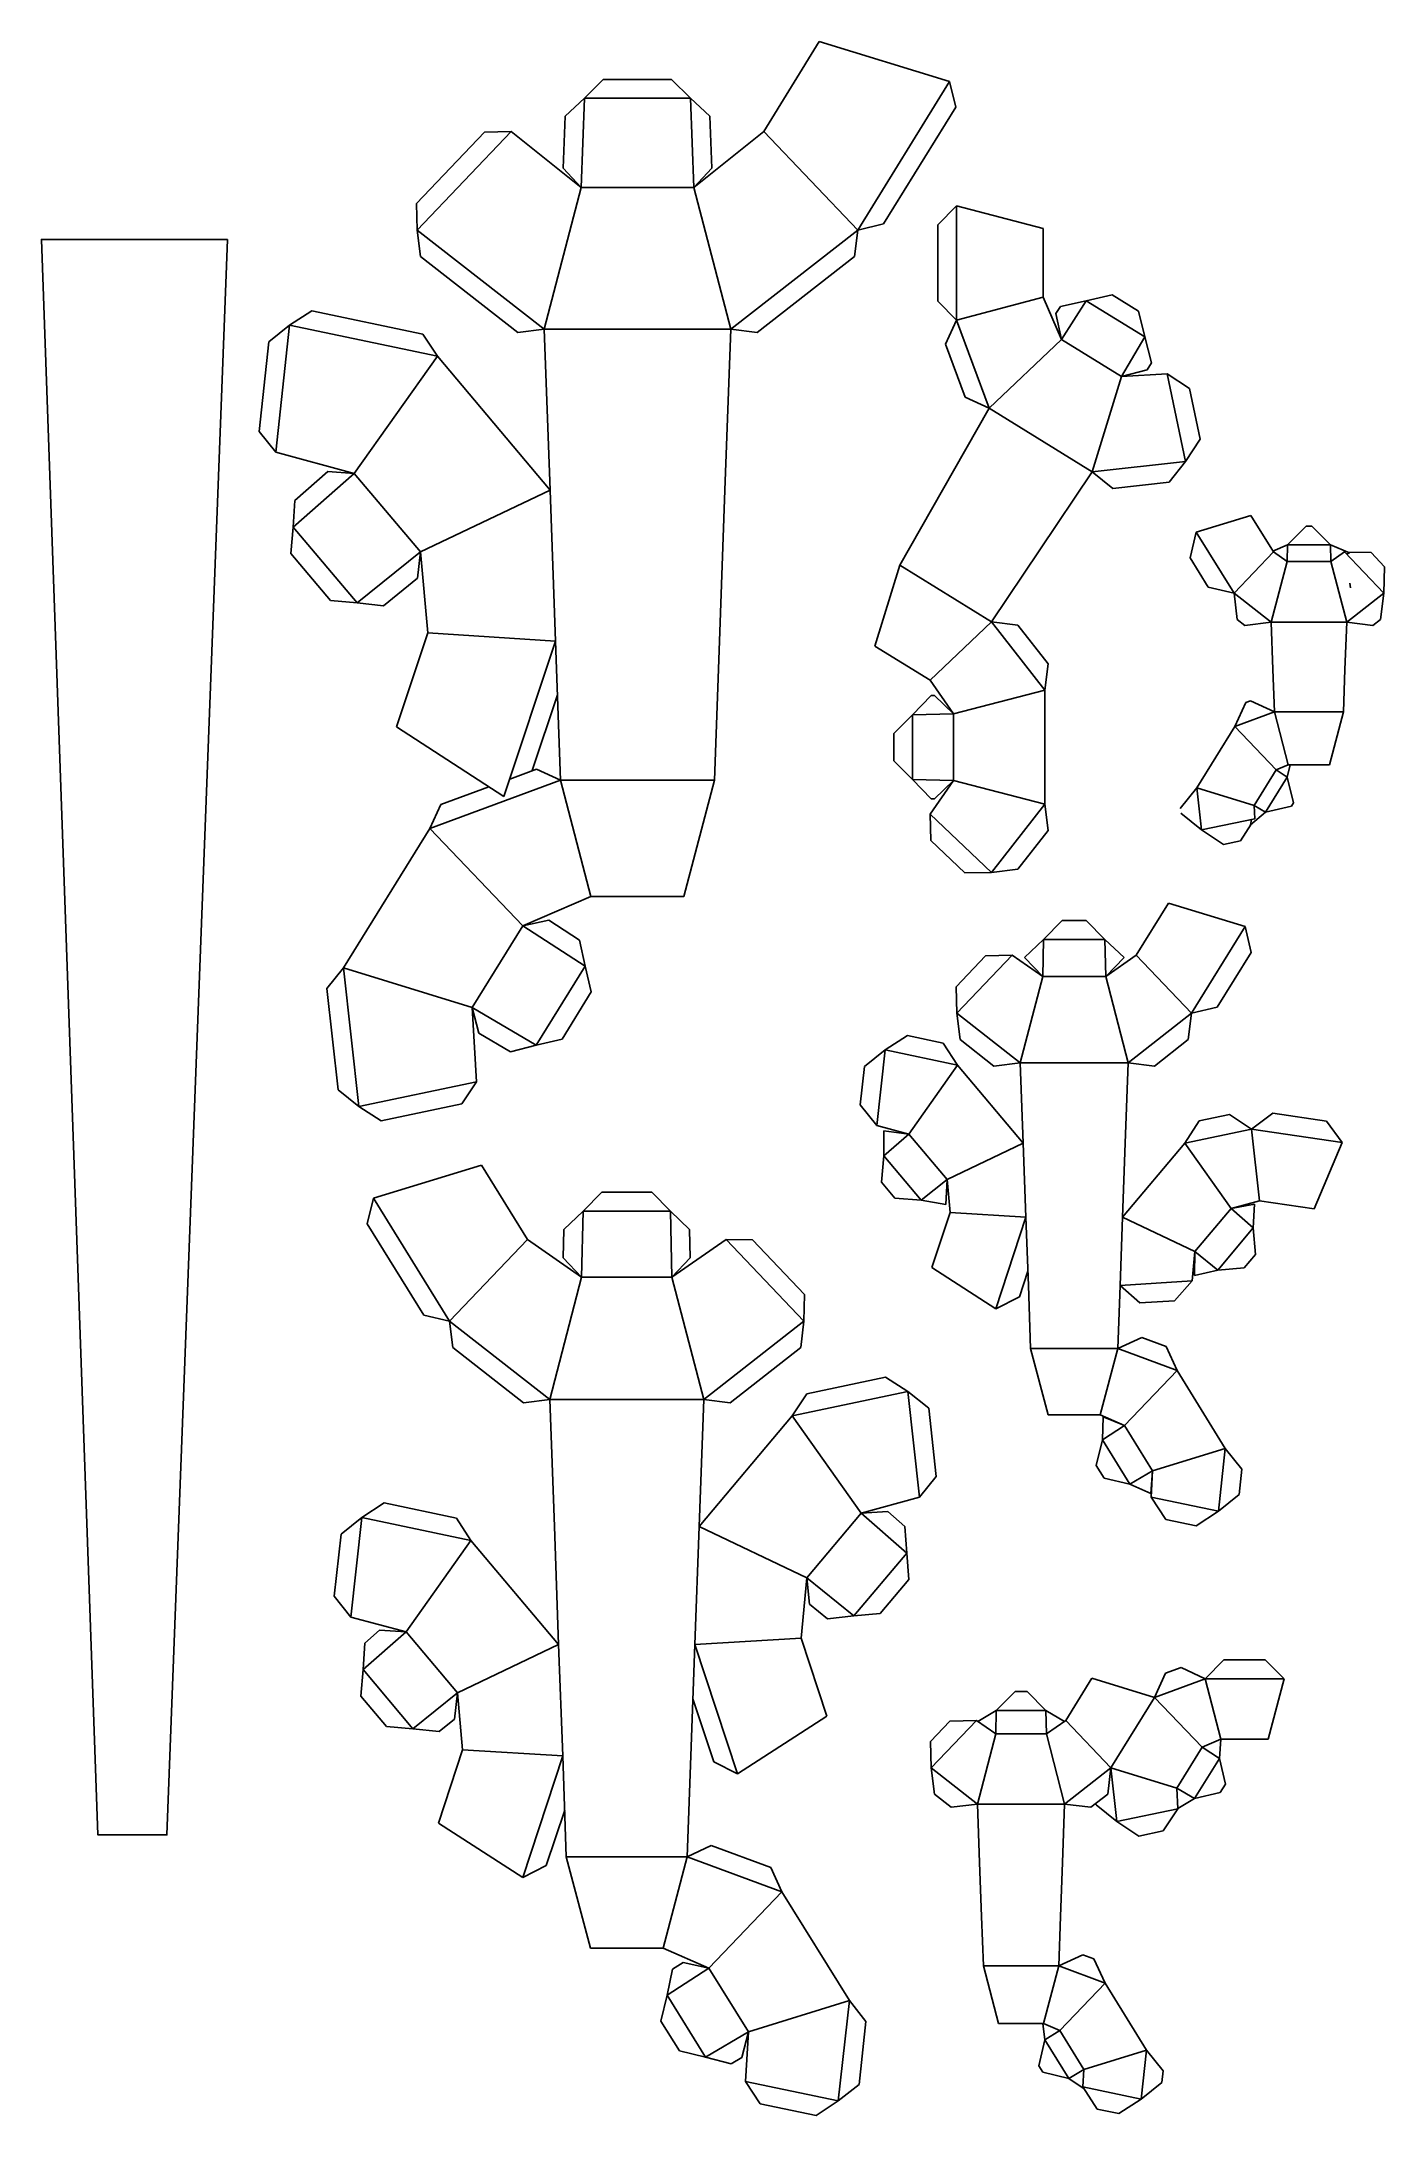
# Model space of a CAD drawing. Header units: millimetres. Extents: x 51 to 181, y 5 to 205.
import ezdxf

# ---------------------------------------------------------------- set-up
doc = ezdxf.new("R2010")
doc.units = ezdxf.units.MM
doc.header["$MEASUREMENT"] = 0
doc.layers.add('CutLine', color=7, linetype='Continuous', lineweight=0)
doc.layers.add('MountainLine', color=7, linetype='Continuous', lineweight=0)

msp = doc.modelspace()

# ---------------------------------------------------------------- linework, layer by layer
at = {"layer": 'CutLine', "color": 8, "lineweight": 25, "true_color": 0x808080}
for p, q in [((126.14, 205.24), (120.78, 196.56)), ((138.71, 201.39), (126.14, 205.24)), ((103.49, 199.77), (105.3, 201.58)), ((105.3, 201.58), (111.89, 201.58)), ((111.89, 201.58), (113.7, 199.77)), ((138.71, 201.39), (139.3, 198.9)), ((101.61, 198.04), (103.49, 199.77)), ((113.7, 199.77), (115.58, 198.04)), ((139.3, 198.9), (132.33, 187.62)), ((87.29, 189.59), (93.85, 196.49)), ((93.85, 196.49), (96.41, 196.56)), ((103.15, 191.13), (96.41, 196.56)), ((101.41, 193.01), (101.61, 198.04)), ((120.78, 196.56), (114.04, 191.13)), ((115.58, 198.04), (115.78, 193.01)), ((103.15, 191.13), (101.41, 193.01)), ((115.78, 193.01), (114.04, 191.13)), ((87.35, 187.03), (87.29, 189.59)), ((137.58, 187.55), (139.39, 189.36)), ((147.73, 187.17), (139.39, 189.36)), ((87.66, 184.49), (87.35, 187.03)), ((129.84, 187.03), (129.53, 184.49)), ((132.33, 187.62), (129.84, 187.03)), ((137.58, 180.16), (137.58, 187.55)), ((147.73, 180.54), (147.73, 187.17)), ((97.05, 177.15), (87.66, 184.49)), ((129.53, 184.49), (120.14, 177.15)), ((149.49, 176.48), (147.73, 180.54)), ((151.9, 180.19), (154.39, 180.78)), ((154.39, 180.78), (156.95, 179.2)), ((75.02, 177.85), (77.17, 179.25)), ((77.17, 179.25), (87.89, 176.99)), ((139.39, 178.35), (137.58, 180.16)), ((138.32, 176.03), (139.39, 178.35)), ((148.96, 178.98), (149.4, 179.66)), ((149.49, 176.48), (148.96, 178.98)), ((149.4, 179.66), (151.9, 180.19)), ((156.95, 179.2), (157.54, 176.71)), ((72.09, 167.58), (73.03, 176.25)), ((73.03, 176.25), (75.02, 177.85)), ((87.89, 176.99), (89.29, 174.85)), ((99.6, 177.46), (97.05, 177.15)), ((99.6, 177.46), (100.16, 161.93)), ((117.03, 161.93), (117.6, 177.46)), ((120.14, 177.15), (117.6, 177.46)), ((157.54, 176.71), (158.18, 174.23)), ((100.16, 161.93), (89.29, 174.85)), ((140.21, 170.9), (138.32, 176.03)), ((158.18, 174.23), (157.77, 173.54)), ((157.77, 173.54), (155.29, 172.89)), ((159.71, 173.14), (155.29, 172.89)), ((159.71, 173.14), (161.86, 171.73)), ((142.53, 169.83), (140.21, 170.9)), ((161.86, 171.73), (162.88, 166.84)), ((142.53, 169.83), (138.04, 161.93)), ((73.7, 165.58), (72.09, 167.58)), ((162.88, 166.84), (161.48, 164.69)), ((73.7, 165.58), (81.27, 163.54)), ((161.48, 164.69), (159.88, 162.69)), ((75.54, 160.92), (78.72, 163.71)), ((78.72, 163.71), (81.27, 163.54)), ((147.4, 156.15), (152.45, 163.7)), ((154.45, 162.1), (152.45, 163.7)), ((159.88, 162.69), (154.45, 162.1)), ((75.38, 158.36), (75.54, 160.92)), ((116.51, 147.36), (117.03, 161.93)), ((138.04, 161.93), (133.9, 154.67)), ((75.16, 155.81), (75.38, 158.36)), ((167.76, 159.49), (162.5, 157.88)), ((169.95, 155.96), (167.76, 159.49)), ((171.3, 156.64), (173.11, 158.46)), ((173.11, 158.46), (173.65, 158.46)), ((173.65, 158.46), (175.46, 156.64)), ((161.91, 155.39), (162.5, 157.88)), ((169.89, 156.05), (171.3, 156.64)), ((175.46, 156.64), (177.28, 155.88)), ((78.99, 151.26), (75.16, 155.81)), ((87.65, 155.96), (87.38, 153.42)), ((87.65, 155.96), (88.37, 148.15)), ((133.9, 154.67), (131.51, 146.87)), ((142.75, 149.2), (147.4, 156.15)), ((163.66, 152.56), (161.91, 155.39)), ((171.27, 155.04), (169.95, 155.96)), ((176.81, 155.96), (175.49, 155.04)), ((177.28, 155.88), (177.01, 155.75)), ((177.12, 155.95), (179.37, 155.89)), ((179.37, 155.89), (180.67, 154.53)), ((180.67, 154.53), (180.61, 151.97)), ((87.38, 153.42), (84.09, 150.77)), ((166.16, 151.97), (163.66, 152.56)), ((177.39, 152.48), (177.34, 152.95)), ((81.54, 151.04), (78.99, 151.26)), ((84.09, 150.77), (81.54, 151.04)), ((166.47, 149.43), (166.16, 151.97)), ((180.61, 151.97), (180.29, 149.43)), ((142.75, 149.2), (145.29, 148.89)), ((145.29, 148.89), (148.21, 145.16)), ((167.2, 148.85), (166.47, 149.43)), ((169.74, 149.17), (167.2, 148.85)), ((169.74, 149.17), (169.91, 144.62)), ((176.85, 144.62), (177.02, 149.17)), ((179.56, 148.85), (177.02, 149.17)), ((180.29, 149.43), (179.56, 148.85)), ((88.37, 148.15), (85.36, 139.07)), ((100.68, 147.36), (101.17, 133.92)), ((116.02, 133.92), (116.51, 147.36)), ((131.51, 146.87), (136.84, 143.58)), ((148.21, 145.16), (147.9, 142.62)), ((169.91, 144.62), (170.05, 140.53)), ((176.71, 140.53), (176.85, 144.62)), ((100.87, 142.17), (98.44, 134.85)), ((136.84, 143.58), (139.1, 140.33)), ((147.9, 131.62), (147.9, 142.62)), ((133.33, 138.44), (135.14, 140.25)), ((135.14, 140.25), (136.92, 142.1)), ((136.92, 142.1), (137.25, 142.1)), ((137.25, 142.1), (139.1, 140.33)), ((166.22, 139.11), (167.29, 141.43)), ((167.29, 141.43), (167.73, 141.6)), ((167.73, 141.6), (170.05, 140.53)), ((175.37, 135.42), (176.71, 140.53)), ((85.36, 139.07), (95.7, 132.34)), ((133.33, 135.8), (133.33, 138.44)), ((166.22, 139.11), (162.56, 133.2)), ((96.27, 134.04), (98.84, 134.99)), ((98.84, 134.99), (101.17, 133.92)), ((135.14, 133.99), (133.33, 135.8)), ((170.22, 134.92), (171.39, 135.42)), ((171.58, 135.42), (171.29, 134.22)), ((171.29, 134.22), (171.88, 131.73)), ((171.39, 135.42), (175.37, 135.42)), ((89.62, 131.59), (94.24, 133.29)), ((113.08, 122.71), (116.02, 133.92)), ((136.92, 132.14), (135.14, 133.99)), ((139.1, 133.9), (136.84, 130.66)), ((139.1, 133.9), (137.25, 132.13)), ((160.96, 131.2), (162.56, 133.2)), ((88.55, 129.27), (89.62, 131.59)), ((136.9, 128.1), (136.84, 130.66)), ((137.25, 132.13), (136.92, 132.14)), ((147.9, 131.62), (148.21, 129.08)), ((163.01, 129.13), (161.01, 130.73)), ((169.2, 130.84), (167.74, 129.6)), ((167.74, 129.6), (167.84, 130.14)), ((168.17, 130.21), (168.1, 131.49)), ((171.7, 131.43), (169.2, 130.84)), ((171.88, 131.73), (171.7, 131.43)), ((88.55, 129.27), (80.23, 115.81)), ((148.21, 129.08), (145.29, 125.35)), ((165.15, 127.73), (163.01, 129.13)), ((167.82, 129.68), (166.77, 128.07)), ((140.19, 124.97), (136.9, 128.1)), ((166.77, 128.07), (165.15, 127.73)), ((142.75, 125.03), (140.19, 124.97)), ((145.29, 125.35), (142.75, 125.03)), ((97.54, 119.87), (104.11, 122.71)), ((104.11, 122.71), (113.08, 122.71)), ((97.54, 119.87), (100.04, 120.4)), ((100.04, 120.4), (103.01, 118.47)), ((147.77, 118.56), (149.58, 120.37)), ((149.58, 120.37), (151.88, 120.37)), ((151.88, 120.37), (153.69, 118.56)), ((159.83, 122.05), (156.72, 117.02)), ((167.22, 119.79), (159.83, 122.05)), ((103.01, 118.47), (103.55, 115.97)), ((145.92, 116.8), (147.77, 118.56)), ((153.69, 118.56), (155.54, 116.8)), ((167.22, 119.79), (167.81, 117.3)), ((139.35, 113.98), (142.18, 116.96)), ((142.18, 116.96), (144.74, 117.02)), ((147.69, 114.97), (144.74, 117.02)), ((147.69, 114.97), (145.92, 116.8)), ((156.72, 117.02), (153.77, 114.97)), ((155.54, 116.8), (153.77, 114.97)), ((167.81, 117.3), (164.54, 112.01)), ((78.63, 113.81), (80.23, 115.81)), ((103.55, 115.97), (104.13, 113.48)), ((79.71, 104.04), (78.63, 113.81)), ((104.13, 113.48), (101.32, 108.93)), ((139.41, 111.42), (139.35, 113.98)), ((93.3, 109.49), (92.65, 111.97)), ((93.05, 104.82), (92.65, 111.97)), ((139.72, 108.88), (139.41, 111.42)), ((162.05, 111.42), (161.74, 108.88)), ((164.54, 112.01), (162.05, 111.42)), ((96.35, 107.7), (93.3, 109.49)), ((98.83, 108.34), (96.35, 107.7)), ((101.32, 108.93), (98.83, 108.34)), ((132.49, 107.88), (134.64, 109.28)), ((134.64, 109.28), (138.08, 108.55)), ((138.08, 108.55), (139.48, 106.41)), ((142.99, 106.33), (139.72, 108.88)), ((161.74, 108.88), (158.47, 106.33)), ((130.08, 102.59), (130.49, 106.28)), ((130.49, 106.28), (132.49, 107.88)), ((145.81, 98.88), (139.48, 106.41)), ((145.53, 106.64), (142.99, 106.33)), ((145.53, 106.64), (145.81, 98.88)), ((155.65, 98.88), (155.93, 106.64)), ((158.47, 106.33), (155.93, 106.64)), ((93.05, 104.82), (91.65, 102.67)), ((81.71, 102.44), (79.71, 104.04)), ((83.85, 101.04), (81.71, 102.44)), ((91.65, 102.67), (83.85, 101.04)), ((131.68, 100.59), (130.08, 102.59)), ((131.68, 100.59), (134.76, 99.76)), ((161.39, 98.88), (162.79, 101.03)), ((162.79, 101.03), (165.7, 101.64)), ((165.7, 101.64), (167.85, 100.24)), ((167.85, 100.24), (169.9, 101.77)), ((169.9, 101.77), (175.07, 101.01)), ((175.07, 101.01), (176.6, 98.96)), ((132.37, 97.66), (132.37, 100.07)), ((132.37, 100.07), (134.76, 99.76)), ((155.39, 91.75), (155.65, 98.88)), ((161.39, 98.88), (155.39, 91.75)), ((173.87, 92.55), (176.6, 98.96)), ((93.55, 96.77), (83.12, 93.58)), ((97.98, 89.6), (93.55, 96.77)), ((132.15, 95.11), (132.37, 97.66)), ((103.35, 92.33), (105.16, 94.14)), ((105.16, 94.14), (109.97, 94.14)), ((109.97, 94.14), (111.78, 92.33)), ((133.42, 93.59), (132.15, 95.11)), ((138.46, 95.37), (138.35, 92.96)), ((138.46, 95.37), (138.75, 92.2)), ((82.53, 91.09), (83.12, 93.58)), ((101.5, 90.56), (103.35, 92.33)), ((111.78, 92.33), (113.63, 90.56)), ((135.98, 93.37), (133.42, 93.59)), ((138.35, 92.96), (135.98, 93.37)), ((138.75, 92.2), (137, 86.88)), ((165.87, 92.58), (168.62, 93.32)), ((165.87, 92.58), (168.13, 93)), ((168.13, 93), (168.01, 90.7)), ((168.62, 93.32), (173.87, 92.55)), ((87.97, 82.29), (82.53, 91.09)), ((101.44, 87.81), (101.5, 90.56)), ((113.63, 90.56), (113.69, 87.81)), ((146.07, 91.75), (146.31, 85.16)), ((168.01, 90.7), (168.22, 88.15)), ((103.21, 85.96), (97.98, 89.6)), ((117.14, 89.6), (111.92, 85.96)), ((117.14, 89.6), (119.7, 89.54)), ((119.7, 89.54), (124.72, 84.26)), ((162.11, 85.59), (162.37, 88.42)), ((162.34, 86.12), (162.37, 88.42)), ((168.22, 88.15), (167.14, 86.86)), ((103.21, 85.96), (101.44, 87.81)), ((113.69, 87.81), (111.92, 85.96)), ((137, 86.88), (143.16, 82.89)), ((146.26, 86.53), (145.44, 84.05)), ((164.59, 86.64), (162.34, 86.12)), ((167.14, 86.86), (164.59, 86.64)), ((124.72, 84.26), (124.66, 81.7)), ((146.31, 85.16), (146.53, 79.06)), ((154.93, 79.06), (155.15, 85.16)), ((157.07, 83.46), (155.15, 85.16)), ((162.11, 85.59), (160.41, 83.67)), ((90.46, 81.7), (87.97, 82.29)), ((145.44, 84.05), (143.16, 82.89)), ((160.41, 83.67), (157.07, 83.46)), ((90.77, 79.16), (90.46, 81.7)), ((124.66, 81.7), (124.35, 79.16)), ((154.93, 79.06), (157.26, 80.13)), ((157.26, 80.13), (159.59, 79.27)), ((97.59, 73.83), (90.77, 79.16)), ((124.35, 79.16), (117.53, 73.83)), ((146.53, 79.06), (148.21, 72.65)), ((159.59, 79.27), (160.66, 76.95)), ((124.93, 74.7), (132.54, 76.3)), ((132.54, 76.3), (134.69, 74.9)), ((165.31, 69.42), (160.66, 76.95)), ((100.13, 74.14), (97.59, 73.83)), ((100.13, 74.14), (100.58, 61.87)), ((114.54, 61.87), (114.99, 74.14)), ((117.53, 73.83), (114.99, 74.14)), ((123.53, 72.55), (124.93, 74.7)), ((134.69, 74.9), (136.69, 73.3)), ((123.53, 72.55), (114.54, 61.87)), ((136.69, 73.3), (137.42, 66.7)), ((148.21, 72.65), (153.25, 72.65)), ((153.25, 72.65), (155.59, 71.64)), ((153.45, 70.26), (153.53, 72.47)), ((153.53, 72.47), (155.59, 71.64)), ((152.86, 67.76), (153.45, 70.26)), ((165.31, 69.42), (166.91, 67.42)), ((137.42, 66.7), (135.82, 64.7)), ((153.61, 66.55), (152.86, 67.76)), ((156.1, 65.97), (153.61, 66.55)), ((158.3, 67.26), (158.12, 65.05)), ((158.3, 67.26), (158.16, 64.72)), ((166.91, 67.42), (166.64, 64.96)), ((82.01, 62.75), (84.16, 64.15)), ((84.16, 64.15), (91.13, 62.68)), ((130.18, 63.18), (135.82, 64.7)), ((158.12, 65.05), (156.1, 65.97)), ((159.56, 62.57), (158.16, 64.72)), ((166.64, 64.96), (164.64, 63.36)), ((80.01, 61.15), (82.01, 62.75)), ((91.13, 62.68), (92.53, 60.53)), ((130.18, 63.18), (132.74, 63.34)), ((132.74, 63.34), (134.4, 61.88)), ((162.5, 61.95), (159.56, 62.57)), ((164.64, 63.36), (162.5, 61.95)), ((79.34, 55.14), (80.01, 61.15)), ((100.99, 50.48), (92.53, 60.53)), ((100.58, 61.87), (100.99, 50.48)), ((134.4, 61.88), (134.57, 59.32)), ((134.57, 59.32), (134.79, 56.77)), ((124.38, 51.1), (124.92, 56.92)), ((125.19, 54.37), (124.92, 56.92)), ((134.79, 56.77), (132.01, 53.48)), ((80.94, 53.14), (79.34, 55.14)), ((126.92, 52.98), (125.19, 54.37)), ((80.94, 53.14), (86.27, 51.7)), ((129.46, 53.26), (126.92, 52.98)), ((132.01, 53.48), (129.46, 53.26)), ((82.13, 48.06), (82.29, 50.62)), ((82.29, 50.62), (83.71, 51.87)), ((83.71, 51.87), (86.27, 51.7)), ((113.74, 39.74), (114.13, 50.48)), ((126.86, 43.57), (124.38, 51.1)), ((81.91, 45.51), (82.13, 48.06)), ((159.55, 47.71), (161.04, 48.26)), ((161.04, 48.26), (163.36, 47.19)), ((163.36, 47.19), (165.18, 49)), ((165.18, 49), (169.17, 49)), ((169.17, 49), (170.98, 47.19)), ((152.44, 47.23), (149.92, 43.15)), ((158.47, 45.38), (152.44, 47.23)), ((158.47, 45.38), (159.55, 47.71)), ((169.46, 41.36), (170.98, 47.19)), ((84.38, 42.58), (81.91, 45.51)), ((91.22, 45.82), (90.95, 43.27)), ((91.22, 45.82), (91.72, 40.33)), ((115.95, 39.15), (113.94, 45.25)), ((141.42, 43.06), (143.21, 44.13)), ((143.21, 44.13), (145.02, 45.94)), ((145.02, 45.94), (146.19, 45.94)), ((146.19, 45.94), (148, 44.13)), ((148, 44.13), (149.78, 43.06)), ((86.93, 42.36), (84.38, 42.58)), ((89.47, 42.09), (86.93, 42.36)), ((90.95, 43.27), (89.47, 42.09)), ((118.23, 37.99), (126.86, 43.57)), ((136.87, 41.14), (138.73, 43.09)), ((138.73, 43.09), (141.29, 43.15)), ((143.16, 41.85), (141.29, 43.15)), ((149.92, 43.15), (148.05, 41.85)), ((91.72, 40.33), (89.4, 33.25)), ((136.94, 38.58), (136.87, 41.14)), ((163.07, 40.57), (164.89, 41.36)), ((164.87, 41.35), (164.74, 39.49)), ((164.89, 41.36), (169.46, 41.36)), ((101.38, 39.74), (101.73, 30)), ((113.39, 30), (113.74, 39.74)), ((118.23, 37.99), (115.95, 39.15)), ((137.25, 36.04), (136.94, 38.58)), ((154.27, 38.58), (153.96, 36.04)), ((164.74, 39.49), (165.32, 37)), ((160.73, 34.63), (160.62, 36.62)), ((164.83, 36.2), (162.34, 35.61)), ((165.32, 37), (164.83, 36.2)), ((101.57, 34.51), (99.8, 29.15)), ((138.86, 34.78), (137.25, 36.04)), ((141.4, 35.09), (138.86, 34.78)), ((141.4, 35.09), (141.61, 29.43)), ((149.6, 29.43), (149.81, 35.09)), ((152.35, 34.78), (149.81, 35.09)), ((153.96, 36.04), (152.35, 34.78)), ((152.84, 35), (152.82, 35.15)), ((154.84, 33.4), (152.84, 35)), ((160.73, 34.63), (159.33, 32.49)), ((162.34, 35.61), (160.73, 34.65)), ((89.4, 33.25), (97.52, 27.99)), ((156.98, 32), (154.84, 33.4)), ((159.33, 32.49), (156.98, 32)), ((113.39, 30), (115.72, 31.07)), ((115.72, 31.07), (121.46, 28.95)), ((99.8, 29.15), (97.52, 27.99)), ((101.73, 30), (104.05, 21.17)), ((121.46, 28.95), (122.53, 26.62)), ((141.61, 29.43), (141.79, 24.22)), ((149.41, 24.22), (149.6, 29.43)), ((129.04, 16.11), (122.53, 26.62)), ((141.79, 24.22), (141.97, 19.46)), ((149.24, 19.46), (149.41, 24.22)), ((104.05, 21.17), (111.07, 21.17)), ((111.07, 21.17), (115.49, 19.25)), ((149.24, 19.46), (151.57, 20.53)), ((151.57, 20.53), (152.64, 20.14)), ((152.64, 20.14), (153.71, 17.81)), ((111.45, 16.63), (111.99, 19.14)), ((111.99, 19.14), (112.99, 19.79)), ((112.99, 19.79), (115.49, 19.25)), ((141.97, 19.46), (143.43, 13.89)), ((110.86, 14.14), (111.45, 16.63)), ((129.04, 16.11), (130.64, 14.11)), ((157.72, 11.33), (153.71, 17.81)), ((112.66, 11.25), (110.86, 14.14)), ((130.64, 14.11), (129.97, 8.02)), ((119.3, 13.1), (118.65, 10.62)), ((119.3, 13.1), (119.03, 8.29)), ((143.43, 13.89), (147.78, 13.89)), ((147.33, 9.82), (147.91, 12.31)), ((147.91, 12.31), (147.69, 13.89)), ((147.78, 13.89), (149.33, 13.22)), ((115.15, 10.66), (112.66, 11.25)), ((117.63, 10.02), (115.15, 10.66)), ((118.65, 10.62), (117.63, 10.02)), ((157.72, 11.33), (159.32, 9.33)), ((120.43, 6.15), (119.03, 8.29)), ((129.97, 8.02), (127.97, 6.42)), ((147.71, 9.19), (147.33, 9.82)), ((150.2, 8.6), (147.71, 9.19)), ((151.69, 7.58), (150.2, 8.6)), ((151.65, 9.46), (151.56, 7.78)), ((159.19, 8.2), (157.2, 6.6)), ((159.32, 9.33), (159.19, 8.2)), ((125.83, 5.02), (120.43, 6.15)), ((127.97, 6.42), (125.83, 5.02)), ((152.96, 5.63), (151.56, 7.78)), ((157.2, 6.6), (155.05, 5.2)), ((155.05, 5.2), (152.96, 5.63))]:
    msp.add_line(p, q, dxfattribs=at)
msp.add_lwpolyline([(69.03, 186.13), (51.09, 186.13), (56.53, 32.11), (63.19, 32.11)], close=True, dxfattribs=at)
at = {"layer": 'MountainLine', "color": 5, "lineweight": 25, "true_color": 0x0000ff}
for p, q in [((129.84, 187.03), (138.71, 201.39)), ((103.49, 199.77), (103.15, 191.13)), ((113.7, 199.77), (103.49, 199.77)), ((114.04, 191.13), (113.7, 199.77)), ((96.41, 196.56), (87.35, 187.03)), ((120.78, 196.56), (129.84, 187.03)), ((99.6, 177.46), (103.15, 191.13)), ((103.15, 191.13), (114.04, 191.13)), ((117.6, 177.46), (114.04, 191.13)), ((139.39, 189.36), (139.39, 178.35)), ((87.35, 187.03), (99.6, 177.46)), ((117.6, 177.46), (129.84, 187.03)), ((139.39, 178.35), (147.73, 180.54)), ((139.39, 178.35), (142.53, 169.83)), ((151.9, 180.19), (149.49, 176.48)), ((157.54, 176.71), (151.9, 180.19)), ((75.02, 177.85), (73.7, 165.58)), ((89.29, 174.85), (75.02, 177.85)), ((99.6, 177.46), (117.6, 177.46)), ((149.49, 176.48), (142.53, 169.83)), ((149.49, 176.48), (155.29, 172.89)), ((155.29, 172.89), (157.54, 176.71)), ((89.29, 174.85), (81.27, 163.54)), ((152.45, 163.7), (155.29, 172.89)), ((161.48, 164.69), (159.71, 173.14)), ((142.53, 169.83), (152.45, 163.7)), ((152.45, 163.7), (161.48, 164.69)), ((81.27, 163.54), (75.38, 158.36)), ((87.65, 155.96), (81.27, 163.54)), ((87.65, 155.96), (100.16, 161.93)), ((100.16, 161.93), (100.68, 147.36)), ((75.38, 158.36), (81.54, 151.04)), ((162.5, 157.88), (166.16, 151.97)), ((171.3, 156.64), (171.27, 155.04)), ((175.46, 156.64), (171.3, 156.64)), ((175.49, 155.04), (175.46, 156.64)), ((81.54, 151.04), (87.65, 155.96)), ((142.75, 149.2), (133.9, 154.67)), ((169.95, 155.96), (166.16, 151.97)), ((169.74, 149.17), (171.27, 155.04)), ((171.27, 155.04), (175.49, 155.04)), ((177.02, 149.17), (175.49, 155.04)), ((180.61, 151.97), (176.81, 155.96)), ((166.16, 151.97), (169.74, 149.17)), ((177.02, 149.17), (180.61, 151.97)), ((136.84, 143.58), (142.75, 149.2)), ((147.9, 142.62), (142.75, 149.2)), ((177.02, 149.17), (169.74, 149.17)), ((100.68, 147.36), (88.37, 148.15)), ((95.7, 132.34), (100.68, 147.36)), ((147.9, 142.62), (139.1, 140.33)), ((139.1, 140.33), (135.14, 140.25)), ((135.14, 140.25), (135.14, 133.99)), ((139.1, 140.33), (139.1, 133.9)), ((170.05, 140.53), (166.22, 139.11)), ((171.39, 135.42), (170.05, 140.53)), ((176.71, 140.53), (170.05, 140.53)), ((166.22, 139.11), (170.22, 134.92)), ((170.22, 134.92), (168.1, 131.49)), ((169.2, 130.84), (171.29, 134.22)), ((171.29, 134.22), (170.22, 134.92)), ((101.17, 133.92), (88.55, 129.27)), ((104.11, 122.71), (101.17, 133.92)), ((101.17, 133.92), (116.02, 133.92)), ((135.14, 133.99), (139.1, 133.9)), ((139.1, 133.9), (147.9, 131.62)), ((162.56, 133.2), (168.1, 131.49)), ((162.56, 133.2), (163.01, 129.13)), ((136.84, 130.66), (142.75, 125.03)), ((142.75, 125.03), (147.9, 131.62)), ((163.01, 129.13), (168.17, 130.21)), ((168.1, 131.49), (169.2, 130.84)), ((97.54, 119.87), (88.55, 129.27)), ((92.65, 111.97), (97.54, 119.87)), ((103.55, 115.97), (97.54, 119.87)), ((147.77, 118.56), (147.69, 114.97)), ((153.69, 118.56), (147.77, 118.56)), ((153.77, 114.97), (153.69, 118.56)), ((162.05, 111.42), (167.22, 119.79)), ((144.74, 117.02), (139.41, 111.42)), ((156.72, 117.02), (162.05, 111.42)), ((80.23, 115.81), (92.65, 111.97)), ((80.23, 115.81), (81.71, 102.44)), ((98.83, 108.34), (103.55, 115.97)), ((147.69, 114.97), (145.53, 106.64)), ((147.69, 114.97), (153.77, 114.97)), ((155.93, 106.64), (153.77, 114.97)), ((92.65, 111.97), (98.83, 108.34)), ((139.41, 111.42), (145.53, 106.64)), ((155.93, 106.64), (162.05, 111.42)), ((132.49, 107.88), (131.68, 100.59)), ((139.48, 106.41), (132.49, 107.88)), ((139.48, 106.41), (134.76, 99.76)), ((155.93, 106.64), (145.53, 106.64)), ((81.71, 102.44), (93.05, 104.82)), ((167.85, 100.24), (161.39, 98.88)), ((167.85, 100.24), (168.62, 93.32)), ((176.6, 98.96), (167.85, 100.24)), ((134.76, 99.76), (132.37, 97.66)), ((138.46, 95.37), (134.76, 99.76)), ((138.46, 95.37), (145.81, 98.88)), ((145.81, 98.88), (146.07, 91.75)), ((165.87, 92.58), (161.39, 98.88)), ((132.37, 97.66), (135.98, 93.37)), ((135.98, 93.37), (138.46, 95.37)), ((83.12, 93.58), (90.46, 81.7)), ((103.35, 92.33), (103.21, 85.96)), ((111.78, 92.33), (103.35, 92.33)), ((111.92, 85.96), (111.78, 92.33)), ((146.07, 91.75), (138.75, 92.2)), ((165.87, 92.58), (162.37, 88.42)), ((168.01, 90.7), (165.87, 92.58)), ((143.16, 82.89), (146.07, 91.75)), ((155.15, 85.16), (155.39, 91.75)), ((155.39, 91.75), (162.37, 88.42)), ((164.59, 86.64), (168.01, 90.7)), ((90.46, 81.7), (97.98, 89.6)), ((124.66, 81.7), (117.14, 89.6)), ((162.37, 88.42), (164.59, 86.64)), ((103.21, 85.96), (100.13, 74.14)), ((103.21, 85.96), (111.92, 85.96)), ((114.99, 74.14), (111.92, 85.96)), ((155.15, 85.16), (162.11, 85.59)), ((90.46, 81.7), (100.13, 74.14)), ((114.99, 74.14), (124.66, 81.7)), ((154.93, 79.06), (146.53, 79.06)), ((153.25, 72.65), (154.93, 79.06)), ((160.66, 76.95), (154.93, 79.06)), ((160.66, 76.95), (155.59, 71.64)), ((100.13, 74.14), (114.99, 74.14)), ((134.69, 74.9), (123.53, 72.55)), ((135.82, 64.7), (134.69, 74.9)), ((130.18, 63.18), (123.53, 72.55)), ((155.59, 71.64), (153.45, 70.26)), ((153.45, 70.26), (156.1, 65.97)), ((158.3, 67.26), (155.59, 71.64)), ((158.3, 67.26), (165.31, 69.42)), ((164.64, 63.36), (165.31, 69.42)), ((156.1, 65.97), (158.3, 67.26)), ((158.16, 64.72), (164.64, 63.36)), ((82.01, 62.75), (80.94, 53.14)), ((92.53, 60.53), (82.01, 62.75)), ((124.92, 56.92), (130.18, 63.18)), ((134.57, 59.32), (130.18, 63.18)), ((92.53, 60.53), (86.27, 51.7)), ((114.13, 50.48), (114.54, 61.87)), ((114.54, 61.87), (124.92, 56.92)), ((129.46, 53.26), (134.57, 59.32)), ((124.92, 56.92), (129.46, 53.26)), ((86.27, 51.7), (82.13, 48.06)), ((91.22, 45.82), (86.27, 51.7)), ((91.22, 45.82), (100.99, 50.48)), ((100.99, 50.48), (101.38, 39.74)), ((124.38, 51.1), (114.13, 50.48)), ((114.13, 50.48), (118.23, 37.99)), ((82.13, 48.06), (86.93, 42.36)), ((163.36, 47.19), (158.47, 45.38)), ((164.89, 41.36), (163.36, 47.19)), ((170.98, 47.19), (163.36, 47.19)), ((86.93, 42.36), (91.22, 45.82)), ((143.21, 44.13), (143.16, 41.85)), ((148, 44.13), (143.21, 44.13)), ((148.05, 41.85), (148, 44.13)), ((154.27, 38.58), (158.47, 45.38)), ((158.47, 45.38), (163.07, 40.57)), ((141.29, 43.15), (136.94, 38.58)), ((149.92, 43.15), (154.27, 38.58)), ((101.38, 39.74), (91.72, 40.33)), ((141.4, 35.09), (143.16, 41.85)), ((143.16, 41.85), (148.05, 41.85)), ((149.81, 35.09), (148.05, 41.85)), ((160.62, 36.62), (163.07, 40.57)), ((164.74, 39.49), (163.07, 40.57)), ((97.52, 27.99), (101.38, 39.74)), ((136.94, 38.58), (141.4, 35.09)), ((149.81, 35.09), (154.27, 38.58)), ((154.27, 38.58), (160.62, 36.62)), ((154.27, 38.58), (154.84, 33.4)), ((162.34, 35.61), (164.74, 39.49)), ((160.62, 36.62), (162.34, 35.61)), ((149.81, 35.09), (141.4, 35.09)), ((154.84, 33.4), (160.73, 34.63)), ((113.39, 30), (101.73, 30)), ((111.07, 21.17), (113.39, 30)), ((122.53, 26.62), (113.39, 30)), ((122.53, 26.62), (115.49, 19.25)), ((115.49, 19.25), (111.45, 16.63)), ((115.49, 19.25), (119.3, 13.1)), ((149.24, 19.46), (141.97, 19.46)), ((147.78, 13.89), (149.24, 19.46)), ((153.71, 17.81), (149.24, 19.46)), ((111.45, 16.63), (115.15, 10.66)), ((119.3, 13.1), (129.04, 16.11)), ((127.97, 6.42), (129.04, 16.11)), ((153.71, 17.81), (149.33, 13.22)), ((115.15, 10.66), (119.3, 13.1)), ((149.33, 13.22), (147.91, 12.31)), ((147.91, 12.31), (150.2, 8.6)), ((149.33, 13.22), (151.65, 9.46)), ((157.72, 11.33), (151.65, 9.46)), ((157.2, 6.6), (157.72, 11.33)), ((119.03, 8.29), (127.97, 6.42)), ((150.2, 8.6), (151.65, 9.46)), ((151.56, 7.78), (157.2, 6.6))]:
    msp.add_line(p, q, dxfattribs=at)

doc.saveas('drawing.dxf')
